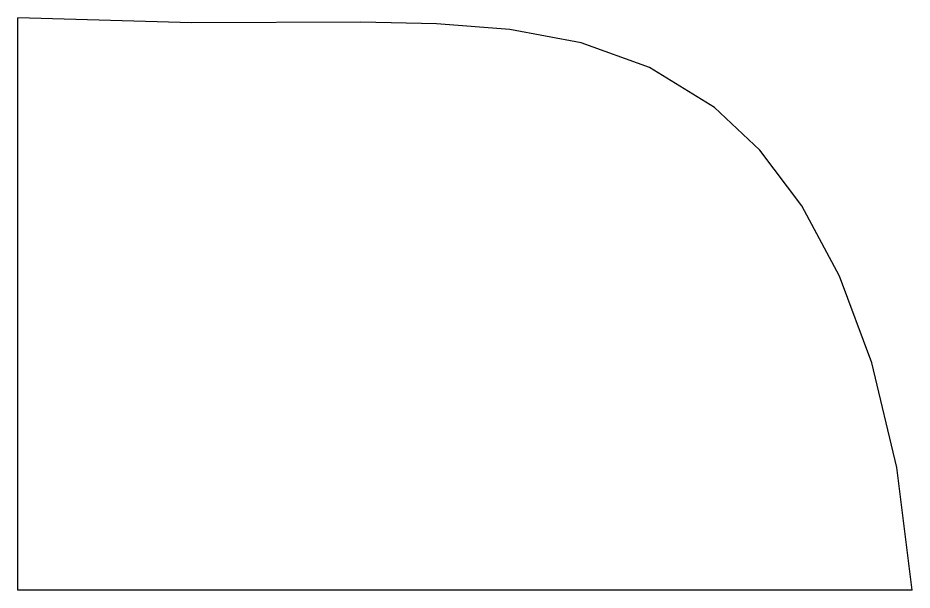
# Model space of a CAD drawing. Header units: millimetres. Extents: x -3928 to -434, y -548 to 1409.
# Drawn here: x -2929.09 to -2883.02, y 1174.76 to 1204.25 of the extents above; entities that cross this region are included whole.
import ezdxf

# ---------------------------------------------------------------- set-up
doc = ezdxf.new("R2010")
doc.units = ezdxf.units.MM
doc.header["$MEASUREMENT"] = 0
doc.layers.add('layer 1', color=7, linetype='Continuous')

msp = doc.modelspace()

# ---------------------------------------------------------------- linework, layer by layer
at = {"layer": 'layer 1', "color": 1, "lineweight": 25}
msp.add_open_spline([(-2883.0205, 1174.755), (-2883.0205, 1174.755), (-2883.8111, 1181.0831), (-2883.8111, 1181.0831), (-2883.8111, 1181.0831), (-2883.8111, 1181.0831), (-2885.0952, 1186.4683), (-2885.0952, 1186.4683), (-2885.0952, 1186.4683), (-2885.0952, 1186.4683), (-2886.7554, 1190.9432), (-2886.7554, 1190.9432), (-2886.7554, 1190.9432), (-2886.7554, 1190.9432), (-2888.7024, 1194.5716), (-2888.7024, 1194.5716), (-2888.7024, 1194.5716), (-2888.7024, 1194.5716), (-2890.8695, 1197.4368), (-2890.8695, 1197.4368), (-2890.8695, 1197.4368), (-2890.8695, 1197.4368), (-2893.207, 1199.6322), (-2893.207, 1199.6322), (-2893.207, 1199.6322), (-2893.207, 1199.6322), (-2896.5464, 1201.6952), (-2896.5464, 1201.6952), (-2896.5464, 1201.6952), (-2896.5464, 1201.6952), (-2900.0696, 1202.9631), (-2900.0696, 1202.9631), (-2900.0696, 1202.9631), (-2900.0696, 1202.9631), (-2903.7388, 1203.6521), (-2903.7388, 1203.6521), (-2903.7388, 1203.6521), (-2903.7388, 1203.6521), (-2907.5301, 1203.9537), (-2907.5301, 1203.9537), (-2907.5301, 1203.9537), (-2907.5301, 1203.9537), (-2911.4255, 1204.0295), (-2911.4255, 1204.0295), (-2911.4255, 1204.0295), (-2911.4255, 1204.0295), (-2920.1324, 1203.9907), (-2920.1324, 1203.9907), (-2920.1324, 1203.9907), (-2920.1324, 1203.9907), (-2929.0912, 1204.2546), (-2929.0912, 1204.2546)], degree=3, knots=[0, 0, 0, 0, 0.0714286, 0.0714286, 0.0714286, 0.0714286, 0.1428571, 0.1428571, 0.1428571, 0.1428571, 0.2142857, 0.2142857, 0.2142857, 0.2142857, 0.2857143, 0.2857143, 0.2857143, 0.2857143, 0.3571429, 0.3571429, 0.3571429, 0.3571429, 0.4285714, 0.4285714, 0.4285714, 0.4285714, 0.5, 0.5, 0.5, 0.5, 0.5714286, 0.5714286, 0.5714286, 0.5714286, 0.6428571, 0.6428571, 0.6428571, 0.6428571, 0.7142857, 0.7142857, 0.7142857, 0.7142857, 0.7857143, 0.7857143, 0.7857143, 0.7857143, 0.8571429, 0.8571429, 0.8571429, 0.8571429, 1, 1, 1, 1], dxfattribs=at)
for points in [[(-2929.0912, 1174.755), (-2929.0912, 1174.755), (-2929.0912, 1204.2546), (-2929.0912, 1204.2546)], [(-2883.0205, 1174.755), (-2883.0205, 1174.755), (-2929.0912, 1174.755), (-2929.0912, 1174.755)]]:
    msp.add_open_spline(points, degree=3, dxfattribs=at)

doc.saveas('drawing.dxf')
